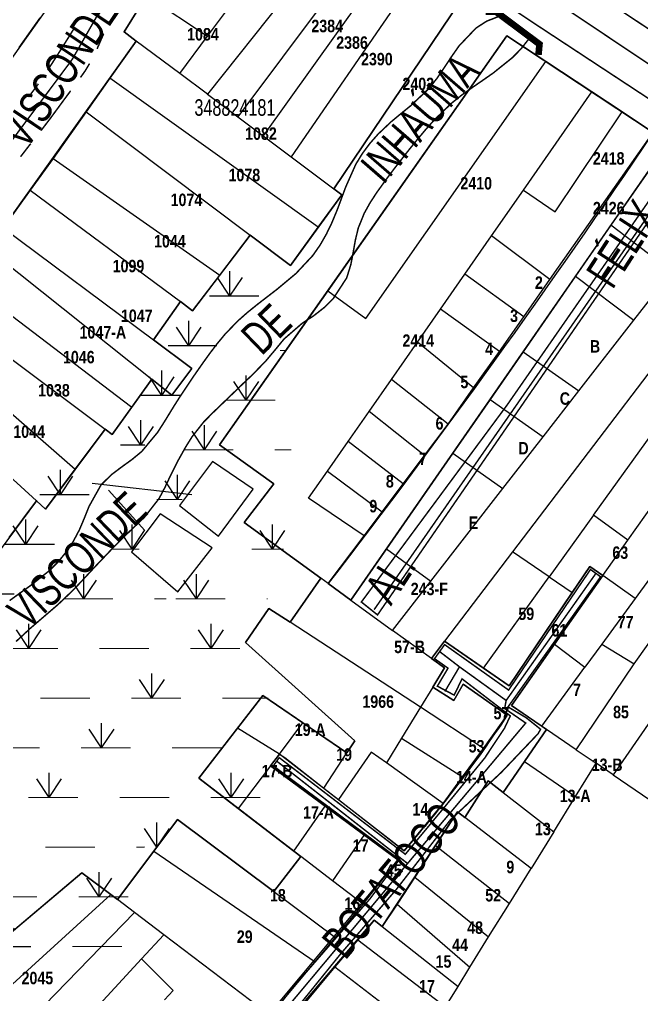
# Model space of a CAD drawing. Extents: x 203136 to 205923, y 4839890 to 4842982.
# Drawn here: x 203816.2 to 203891.3, y 4841723.2 to 4841841 of the extents above; entities that cross this region are included whole.
import ezdxf
from ezdxf.enums import TextEntityAlignment as Align

# ---------------------------------------------------------------- set-up
doc = ezdxf.new("R2010")
doc.units = 0
doc.header["$LTSCALE"] = 1.5
doc.header["$MEASUREMENT"] = 0
doc.linetypes.add('TRACO_25', pattern=[8, 3, -1, 1, -1, 1, -1])
for name, color, linetype in [('CD_MALHA_LOTES', 40, 'CONTINUOUS'), ('CD_TXT_QUADRA', 7, 'CONTINUOUS'), ('HD-ALAGADO-BREJO', 170, 'CONTINUOUS'), ('HD-CANAIS', 7, 'CONTINUOUS'), ('HD-TXT-CANAIS', 7, 'CONTINUOUS'), ('RU-QUADRAS', 210, 'CONTINUOUS'), ('SV-EIXO-RUA-N-PAV', 6, 'CONTINUOUS'), ('SV-EIXO-RUA-PAV', 20, 'CONTINUOUS'), ('SV-ESTIVAS', 7, 'CONTINUOUS'), ('SV-PONTE-BUEIRO', 249, 'CONTINUOUS'), ('SV-RUA-PAVIM-S-GUIA-C-GUIA', 7, 'CONTINUOUS'), ('SV-TXT-RUA-N-PAV-S-GUIA-C-GUIA', 7, 'CONTINUOUS'), ('Th_NmrPort', 1, 'CONTINUOUS')]:
    doc.layers.add(name, color=color, linetype=linetype)
doc.styles.add('ARIAL', font='ARIAL.TTF')
doc.styles.get("Standard").update_dxf_attribs({"font": 'swisscbo.ttf'})

# ---------------------------------------------------------------- blocks, each defined once
blk = doc.blocks.new('*X3')
at = {"layer": 'HD-ALAGADO-BREJO'}
for points in [[(203841.588392, 4841807.581469), (203841.587882, 4841810.581469)], [(203841.588392, 4841807.581469), (203840.08801, 4841809.831215)], [(203841.588392, 4841807.581469), (203843.08801, 4841809.831724)], [(203794.923748, 4841801.580875), (203794.923352, 4841804.580875)], [(203836.611938, 4841801.581423), (203836.611385, 4841804.581423)], [(203794.923748, 4841801.580875), (203793.423451, 4841803.830677)], [(203794.923748, 4841801.580875), (203796.423451, 4841803.831073)], [(203836.611938, 4841801.581423), (203835.111523, 4841803.831147)], [(203836.611938, 4841801.581423), (203838.111523, 4841803.8317)], [(203775.579618, 4841795.580691), (203775.579171, 4841798.580691)], [(203791.582989, 4841795.580812), (203791.582589, 4841798.580812)], [(203833.357699, 4841795.581406), (203833.357088, 4841798.581406)], [(203775.579618, 4841795.580691), (203774.079283, 4841797.830468)], [(203775.579618, 4841795.580691), (203777.079283, 4841797.830915)], [(203791.582989, 4841795.580812), (203790.082689, 4841797.830612)], [(203791.582989, 4841795.580812), (203793.082689, 4841797.831012)], [(203833.357699, 4841795.581406), (203831.857241, 4841797.8311)], [(203833.357699, 4841795.581406), (203834.857241, 4841797.831711)], [(203770.959568, 4841789.580447), (203770.959319, 4841792.580447)], [(203792.959567, 4841789.582271), (203792.959319, 4841792.582271)], [(203830.840838, 4841789.581486), (203830.840061, 4841792.581486)], [(203770.959568, 4841789.580447), (203769.459381, 4841791.830322)], [(203770.959568, 4841789.580447), (203772.459381, 4841791.830571)], [(203792.959567, 4841789.582271), (203791.459381, 4841791.832146)], [(203792.959567, 4841789.582271), (203794.459381, 4841791.832395)], [(203830.840838, 4841789.581486), (203829.340255, 4841791.831097)], [(203830.840838, 4841789.581486), (203832.340255, 4841791.831874)], [(203770.138371, 4841783.580409), (203768.638181, 4841785.830283)], [(203770.138371, 4841783.580409), (203770.138117, 4841786.580409)], [(203770.138371, 4841783.580409), (203771.638181, 4841785.830536)], [(203792.138371, 4841783.582268), (203790.638181, 4841785.832141)], [(203792.138371, 4841783.582268), (203792.138117, 4841786.582268)], [(203792.138371, 4841783.582268), (203793.638181, 4841785.832394)], [(203821.113703, 4841783.581134), (203819.613319, 4841785.830878)], [(203821.113703, 4841783.581134), (203821.113191, 4841786.581134)], [(203821.113703, 4841783.581134), (203822.613319, 4841785.83139)], [(203779.424336, 4841777.580514), (203777.924105, 4841779.830361)], [(203779.424336, 4841777.580514), (203779.424028, 4841780.580514)], [(203779.424336, 4841777.580514), (203780.924105, 4841779.830668)], [(203816.915395, 4841777.581034), (203815.415035, 4841779.830793)], [(203816.915395, 4841777.581034), (203816.914915, 4841780.581034)], [(203816.915395, 4841777.581034), (203818.415035, 4841779.831274)], [(203765.82653, 4841771.580521), (203764.326141, 4841773.830262)], [(203765.82653, 4841771.580521), (203765.826012, 4841774.580521)], [(203765.82653, 4841771.580521), (203767.326141, 4841773.830779)], [(203779.356635, 4841771.58062), (203777.856279, 4841773.830383)], [(203779.356635, 4841771.58062), (203779.35616, 4841774.58062)], [(203779.356635, 4841771.58062), (203780.856279, 4841773.830857)], [(203812.050598, 4841771.580986), (203810.550208, 4841773.830725)], [(203812.050598, 4841771.580986), (203812.050077, 4841774.580986)], [(203812.050598, 4841771.580986), (203813.550207, 4841773.831246)], [(203764.815689, 4841765.580287), (203763.315472, 4841767.830143)], [(203764.815689, 4841765.580287), (203764.8154, 4841768.580287)], [(203764.815689, 4841765.580287), (203766.315472, 4841767.830432)], [(203808.020742, 4841765.581061), (203806.520217, 4841767.830711)], [(203808.020742, 4841765.581061), (203808.020042, 4841768.581061)], [(203808.020742, 4841765.581061), (203809.520217, 4841767.831411)], [(203767.284616, 4841759.580296), (203767.284306, 4841762.580296)], [(203801.982681, 4841759.580996), (203801.981948, 4841762.580996)], [(203767.284616, 4841759.580296), (203765.784384, 4841761.830141)], [(203767.284616, 4841759.580296), (203768.784384, 4841761.830451)], [(203801.982681, 4841759.580996), (203800.482131, 4841761.830629)], [(203801.982681, 4841759.580996), (203803.482131, 4841761.831363)], [(203778.111205, 4841753.580377), (203778.110888, 4841756.580377)], [(203778.111205, 4841753.580377), (203776.610967, 4841755.830219)], [(203778.111205, 4841753.580377), (203779.610967, 4841755.830536)], [(203777.793754, 4841747.580396), (203777.793371, 4841750.580396)], [(203777.793754, 4841747.580396), (203776.293467, 4841749.830204)], [(203777.793754, 4841747.580396), (203779.293467, 4841749.830587)], [(203774.738967, 4841741.580391), (203774.738515, 4841744.580391)], [(203774.738967, 4841741.580391), (203773.238628, 4841743.830164)], [(203774.738967, 4841741.580391), (203776.238628, 4841743.830617)]]:
    blk.add_lwpolyline(points, dxfattribs=at)
at = {"layer": 'HD-ALAGADO-BREJO', "const_width": 0.13}
for points in [[(203839.088392, 4841807.581045), (203840.088392, 4841807.581215)], [(203840.088392, 4841807.581215), (203845.088392, 4841807.582064)], [(203792.423748, 4841801.580545), (203793.423748, 4841801.580677)], [(203793.423748, 4841801.580677), (203798.423748, 4841801.581337)], [(203803.423748, 4841801.581996), (203803.986366, 4841801.580661)], [(203834.111938, 4841801.580962), (203835.111938, 4841801.581147)], [(203835.111938, 4841801.581147), (203839.111938, 4841801.581885)], [(203839.111938, 4841801.581885), (203840.001526, 4841801.581021)], [(203773.079618, 4841795.580319), (203774.079618, 4841795.580468)], [(203774.079618, 4841795.580468), (203779.079618, 4841795.581213)], [(203789.082989, 4841795.580479), (203790.082989, 4841795.580612)], [(203790.082989, 4841795.580612), (203795.082989, 4841795.581279)], [(203800.082989, 4841795.581946), (203800.384851, 4841795.580592)], [(203830.857699, 4841795.580896), (203831.857699, 4841795.5811)], [(203831.857699, 4841795.5811), (203834.857699, 4841795.581712)], [(203834.857699, 4841795.581712), (203835.686475, 4841795.580945)], [(203768.459568, 4841789.580239), (203769.459568, 4841789.580322)], [(203769.459568, 4841789.580322), (203774.459568, 4841789.580737)], [(203779.459568, 4841789.581151), (203785.459567, 4841789.581649)], [(203790.459567, 4841789.582063), (203791.459567, 4841789.582146)], [(203791.459567, 4841789.582146), (203796.459567, 4841789.582561)], [(203828.340838, 4841789.580838), (203829.340838, 4841789.581097)], [(203829.340838, 4841789.581097), (203830.340838, 4841789.581356)], [(203830.340838, 4841789.581356), (203831.326051, 4841789.580868)], [(203767.638371, 4841783.580198), (203768.638371, 4841783.580283)], [(203768.638371, 4841783.580283), (203773.638371, 4841783.580705)], [(203778.638371, 4841783.581127), (203784.638371, 4841783.581634)], [(203789.638371, 4841783.582057), (203790.638371, 4841783.582141)], [(203790.638371, 4841783.582141), (203795.638371, 4841783.582563)], [(203818.613703, 4841783.580708), (203819.613703, 4841783.580879)], [(203819.613703, 4841783.580879), (203824.613703, 4841783.581731)], [(203776.924336, 4841777.580258), (203777.924336, 4841777.580361)], [(203777.924336, 4841777.580361), (203782.924336, 4841777.580873)], [(203787.924336, 4841777.581386), (203793.924336, 4841777.582)], [(203814.415396, 4841777.580633), (203815.415396, 4841777.580793)], [(203815.415396, 4841777.580793), (203820.415395, 4841777.581595)], [(203763.32653, 4841771.580089), (203764.32653, 4841771.580262)], [(203764.32653, 4841771.580262), (203769.32653, 4841771.581125)], [(203776.856635, 4841771.580224), (203777.856635, 4841771.580383)], [(203777.856635, 4841771.580383), (203782.856635, 4841771.581174)], [(203809.550598, 4841771.580551), (203810.550598, 4841771.580725)], [(203810.550598, 4841771.580725), (203815.550598, 4841771.581593)], [(203762.315689, 4841765.580046), (203763.315689, 4841765.580143)], [(203763.315689, 4841765.580143), (203768.315689, 4841765.580625)], [(203773.315689, 4841765.581108), (203779.315689, 4841765.581687)], [(203805.520742, 4841765.580478), (203806.520742, 4841765.580711)], [(203806.520742, 4841765.580711), (203808.520742, 4841765.581178)], [(203808.520742, 4841765.581178), (203809.206898, 4841765.580515)], [(203764.784616, 4841759.580038), (203765.784616, 4841759.580141)], [(203765.784616, 4841759.580141), (203770.784616, 4841759.580657)], [(203775.784616, 4841759.581174), (203781.784616, 4841759.581794)], [(203799.482682, 4841759.580385), (203800.482681, 4841759.580629)], [(203800.482681, 4841759.580629), (203802.482681, 4841759.581119)], [(203802.482681, 4841759.581119), (203802.831037, 4841759.580418)], [(203775.611205, 4841753.580113), (203776.611205, 4841753.580219)], [(203776.611205, 4841753.580219), (203781.611205, 4841753.580747)], [(203786.611205, 4841753.581276), (203792.611205, 4841753.581911)], [(203775.293754, 4841747.580077), (203776.293754, 4841747.580204)], [(203776.293754, 4841747.580204), (203781.293754, 4841747.580842)], [(203786.293754, 4841747.58148), (203787.293754, 4841747.581608)], [(203787.293754, 4841747.581608), (203787.658028, 4841747.5802)], [(203772.238968, 4841741.580013), (203773.238968, 4841741.580164)], [(203773.238968, 4841741.580164), (203778.238967, 4841741.580919)]]:
    blk.add_lwpolyline(points, dxfattribs=at)
blk = doc.blocks.new('*X2')
at = {"layer": 'HD-ALAGADO-BREJO', "const_width": 0.13}
for points in [[(203847.612737, 4841800.990673), (203848.399766, 4841800.990681)], [(203841.062202, 4841794.990574), (203842.062202, 4841794.990734)], [(203842.062202, 4841794.990734), (203847.062202, 4841794.991529)], [(203836.003023, 4841788.990491), (203837.003023, 4841788.990615)], [(203837.003023, 4841788.990615), (203842.003023, 4841788.991238)], [(203847.003023, 4841788.99186), (203848.003023, 4841788.991985)], [(203848.003023, 4841788.991985), (203848.990695, 4841788.990621)], [(203832.748813, 4841782.990425), (203833.748813, 4841782.990681)], [(203833.748813, 4841782.990681), (203835.748813, 4841782.991192)], [(203835.748813, 4841782.991192), (203835.81629, 4841782.990456)], [(203827.269718, 4841776.990337), (203828.269718, 4841776.990581)], [(203828.269718, 4841776.990581), (203830.269718, 4841776.991067)], [(203830.269718, 4841776.991067), (203830.653331, 4841776.990371)], [(203844.218765, 4841776.990507), (203845.218764, 4841776.990735)], [(203845.218764, 4841776.990735), (203847.218764, 4841776.991191)], [(203847.218764, 4841776.991191), (203848.075724, 4841776.990546)], [(203821.451206, 4841770.990246), (203822.451206, 4841770.990373)], [(203822.451206, 4841770.990373), (203827.451206, 4841770.991009)], [(203832.451206, 4841770.991645), (203833.451206, 4841770.991772)], [(203833.451206, 4841770.991772), (203833.90182, 4841770.990371)], [(203835.028656, 4841770.990382), (203836.028656, 4841770.990517)], [(203836.028656, 4841770.990517), (203841.028656, 4841770.991189)], [(203846.028656, 4841770.991861), (203846.155903, 4841770.990493)], [(203814.801794, 4841764.990147), (203815.801794, 4841764.990231)], [(203815.801794, 4841764.990231), (203820.801794, 4841764.990649)], [(203825.801794, 4841764.991068), (203831.801794, 4841764.991571)], [(203836.801794, 4841764.991989), (203837.801794, 4841764.992073)], [(203837.801794, 4841764.992073), (203842.801794, 4841764.992492)], [(203807.666087, 4841758.990042), (203808.666087, 4841758.990115)], [(203808.666087, 4841758.990115), (203813.666087, 4841758.990479)], [(203818.666087, 4841758.990842), (203824.666087, 4841758.991279)], [(203829.666087, 4841758.991642), (203830.666087, 4841758.991715)], [(203830.666087, 4841758.991715), (203835.666087, 4841758.992079)], [(203840.666087, 4841758.992442), (203845.666087, 4841758.992806)], [(203845.666087, 4841758.992806), (203846.219393, 4841758.990428)], [(203801.587742, 4841752.989949), (203802.587742, 4841752.990017)], [(203802.587742, 4841752.990017), (203807.587742, 4841752.990361)], [(203812.587742, 4841752.990705), (203818.587742, 4841752.991117)], [(203823.587742, 4841752.991461), (203824.587742, 4841752.991529)], [(203824.587742, 4841752.991529), (203829.587742, 4841752.991873)], [(203834.587742, 4841752.992217), (203840.587742, 4841752.992629)], [(203795.248018, 4841746.989852), (203796.248018, 4841746.989914)], [(203796.248018, 4841746.989914), (203801.248018, 4841746.990223)], [(203806.248018, 4841746.990533), (203812.248018, 4841746.990904)], [(203817.248018, 4841746.991213), (203818.248018, 4841746.991275)], [(203818.248018, 4841746.991275), (203823.248018, 4841746.991584)], [(203828.248018, 4841746.991894), (203834.248018, 4841746.992265)], [(203839.248018, 4841746.992574), (203840.248018, 4841746.992636)], [(203840.248018, 4841746.992636), (203845.248018, 4841746.992945)], [(203786.270394, 4841740.98973), (203787.270394, 4841740.989797)], [(203787.270394, 4841740.989797), (203792.270394, 4841740.990134)], [(203797.270394, 4841740.990471), (203803.270394, 4841740.990875)], [(203808.270394, 4841740.991212), (203809.270394, 4841740.991279)], [(203809.270394, 4841740.991279), (203814.270394, 4841740.991616)], [(203819.270394, 4841740.991953), (203825.270394, 4841740.992358)], [(203830.270394, 4841740.992695), (203831.270394, 4841740.992762)], [(203831.270394, 4841740.992762), (203831.303847, 4841740.99018)], [(203779.300312, 4841734.989627), (203780.300312, 4841734.98969)], [(203780.300312, 4841734.98969), (203785.300312, 4841734.990007)], [(203790.300312, 4841734.990325), (203796.300312, 4841734.990705)], [(203801.300312, 4841734.991022), (203802.300312, 4841734.991086)], [(203802.300312, 4841734.991086), (203807.300312, 4841734.991403)], [(203812.300312, 4841734.99172), (203818.300312, 4841734.992101)], [(203823.300312, 4841734.992418), (203824.300312, 4841734.992481)], [(203824.300312, 4841734.992481), (203829.300312, 4841734.992798)], [(203785.759502, 4841728.989658), (203786.759502, 4841728.989747)], [(203786.759502, 4841728.989747), (203791.759502, 4841728.99019)], [(203796.759502, 4841728.990633), (203802.759502, 4841728.991165)], [(203807.759502, 4841728.991608), (203808.759502, 4841728.991696)], [(203808.759502, 4841728.991696), (203810.759502, 4841728.991874)], [(203810.759502, 4841728.991874), (203811.559228, 4841728.989916)], [(203811.560127, 4841728.989916), (203812.560127, 4841728.990016)], [(203812.560127, 4841728.990016), (203817.560127, 4841728.990513)], [(203822.560127, 4841728.991011), (203828.560127, 4841728.991608)]]:
    blk.add_lwpolyline(points, dxfattribs=at)
at = {"layer": 'HD-ALAGADO-BREJO'}
for points in [[(203843.562202, 4841794.990972), (203843.561724, 4841797.990972)], [(203843.562202, 4841794.990972), (203842.061844, 4841797.240734)], [(203843.562202, 4841794.990972), (203845.061844, 4841797.241211)], [(203838.503023, 4841788.990802), (203838.502649, 4841791.990802)], [(203838.503023, 4841788.990802), (203837.002743, 4841791.240615)], [(203838.503023, 4841788.990802), (203840.002743, 4841791.240989)], [(203835.248813, 4841782.991064), (203835.248046, 4841785.991064)], [(203835.248813, 4841782.991064), (203833.748238, 4841785.240681)], [(203835.248813, 4841782.991064), (203836.748238, 4841785.241447)], [(203829.769718, 4841776.990946), (203829.768988, 4841779.990946)], [(203846.718764, 4841776.991077), (203846.718081, 4841779.991077)], [(203829.769718, 4841776.990946), (203828.269171, 4841779.240581)], [(203829.769718, 4841776.990946), (203831.269171, 4841779.241311)], [(203846.718764, 4841776.991077), (203845.218252, 4841779.240735)], [(203846.718764, 4841776.991077), (203848.218252, 4841779.241419)], [(203823.951206, 4841770.990564), (203823.950825, 4841773.990564)], [(203837.528656, 4841770.990718), (203837.528253, 4841773.990718)], [(203823.951206, 4841770.990564), (203822.45092, 4841773.240373)], [(203823.951206, 4841770.990564), (203825.45092, 4841773.240755)], [(203837.528656, 4841770.990718), (203836.028353, 4841773.240517)], [(203837.528656, 4841770.990718), (203839.028353, 4841773.24092)], [(203817.301794, 4841764.990356), (203817.301543, 4841767.990356)], [(203839.301794, 4841764.992199), (203839.301543, 4841767.992199)], [(203817.301794, 4841764.990356), (203815.801606, 4841767.240231)], [(203817.301794, 4841764.990356), (203818.801606, 4841767.240482)], [(203839.301794, 4841764.992199), (203837.801606, 4841767.242073)], [(203839.301794, 4841764.992199), (203840.801606, 4841767.242324)], [(203810.166087, 4841758.990224), (203810.165869, 4841761.990224)], [(203832.166087, 4841758.991824), (203832.165869, 4841761.991824)], [(203810.166087, 4841758.990224), (203808.665923, 4841761.240115)], [(203810.166087, 4841758.990224), (203811.665923, 4841761.240333)], [(203832.166087, 4841758.991824), (203830.665923, 4841761.241715)], [(203832.166087, 4841758.991824), (203833.665923, 4841761.241933)], [(203804.087742, 4841752.99012), (203802.587587, 4841755.240017)], [(203804.087742, 4841752.99012), (203804.087536, 4841755.99012)], [(203804.087742, 4841752.99012), (203805.587587, 4841755.240224)], [(203826.087742, 4841752.991632), (203824.587587, 4841755.241529)], [(203826.087742, 4841752.991632), (203826.087536, 4841755.991632)], [(203826.087742, 4841752.991632), (203827.587587, 4841755.241735)], [(203797.748018, 4841746.990007), (203796.247879, 4841749.239914)], [(203797.748018, 4841746.990007), (203797.747833, 4841749.990007)], [(203797.748018, 4841746.990007), (203799.247879, 4841749.2401)], [(203819.748018, 4841746.991368), (203818.247879, 4841749.241275)], [(203819.748018, 4841746.991368), (203819.747833, 4841749.991368)], [(203819.748018, 4841746.991368), (203821.247879, 4841749.241461)], [(203841.748018, 4841746.992729), (203840.247879, 4841749.242636)], [(203841.748018, 4841746.992729), (203841.747833, 4841749.992729)], [(203841.748018, 4841746.992729), (203843.247879, 4841749.242822)], [(203788.770394, 4841740.989898), (203787.270242, 4841743.239797)], [(203788.770394, 4841740.989898), (203788.770192, 4841743.989898)], [(203788.770394, 4841740.989898), (203790.270242, 4841743.239999)], [(203810.770394, 4841740.991381), (203809.270242, 4841743.241279)], [(203810.770394, 4841740.991381), (203810.770192, 4841743.99138)], [(203810.770394, 4841740.991381), (203812.270242, 4841743.241482)], [(203832.770394, 4841740.992863), (203831.270242, 4841743.242762)], [(203832.770394, 4841740.992863), (203832.770192, 4841743.992863)], [(203832.770394, 4841740.992863), (203834.270242, 4841743.242964)], [(203781.800312, 4841734.989785), (203780.300169, 4841737.23969)], [(203781.800312, 4841734.989785), (203781.800122, 4841737.989785)], [(203781.800312, 4841734.989785), (203783.300169, 4841737.239881)], [(203803.800312, 4841734.991181), (203802.300169, 4841737.241086)], [(203803.800312, 4841734.991181), (203803.800122, 4841737.991181)], [(203803.800312, 4841734.991181), (203805.300169, 4841737.241276)], [(203825.800312, 4841734.992576), (203824.300169, 4841737.242481)], [(203825.800312, 4841734.992576), (203825.800122, 4841737.992576)], [(203825.800312, 4841734.992576), (203827.300169, 4841737.242671)], [(203788.259502, 4841728.98988), (203788.259236, 4841731.98988)], [(203810.259502, 4841728.991829), (203810.259236, 4841731.991829)], [(203814.060127, 4841728.990165), (203814.059829, 4841731.990165)], [(203788.259502, 4841728.98988), (203786.759303, 4841731.239747)], [(203788.259502, 4841728.98988), (203789.759303, 4841731.240013)], [(203810.259502, 4841728.991829), (203808.759303, 4841731.241696)], [(203810.259502, 4841728.991829), (203811.759303, 4841731.241962)], [(203814.060127, 4841728.990165), (203812.559903, 4841731.240016)], [(203814.060127, 4841728.990165), (203815.559903, 4841731.240314)]]:
    blk.add_lwpolyline(points, dxfattribs=at)

msp = doc.modelspace()

# ---------------------------------------------------------------- linework, layer by layer
at = {"layer": 'CD_MALHA_LOTES', "linetype": 'Continuous'}
for p, q in [((203855.45, 4841852.77), (203838.87, 4841831.96)), ((203858.58, 4841850.66), (203842.54, 4841829.21)), ((203861.25, 4841848.85), (203845.58, 4841826.93)), ((203864.36, 4841846.75), (203848.98, 4841824.4)), ((203831.51, 4841843.86), (203828.79, 4841839.49)), ((203831.51, 4841843.86), (203838.88, 4841838.96)), ((203854.15, 4841820.53), (203869.47, 4841843.29)), ((203838.88, 4841838.96), (203842.02, 4841843.17)), ((203816.13, 4841837.61), (203818.66, 4841841.19)), ((203828.79, 4841839.49), (203830.27, 4841838.38)), ((203835.53, 4841834.45), (203838.88, 4841838.96)), ((203875.03, 4841839), (203853.4, 4841808.2)), ((203879.72, 4841835.91), (203875.03, 4841839)), ((203830.27, 4841838.38), (203827.09, 4841833.88)), ((203835.53, 4841834.45), (203830.27, 4841838.38)), ((203857.98, 4841804.86), (203879.72, 4841835.91)), ((203885.31, 4841832.23), (203879.72, 4841835.91)), ((203827.09, 4841833.88), (203824.22, 4841829.82)), ((203852.25, 4841815.89), (203827.09, 4841833.88)), ((203838.87, 4841831.96), (203835.53, 4841834.45)), ((203838.87, 4841831.96), (203842.54, 4841829.21)), ((203877.04, 4841820.38), (203885.31, 4841832.23)), ((203888.94, 4841829.84), (203885.31, 4841832.23)), ((203824.22, 4841829.82), (203820.22, 4841824.18)), ((203824.22, 4841829.82), (203844.04, 4841814.92)), ((203842.54, 4841829.21), (203845.58, 4841826.93)), ((203880.85, 4841817.73), (203888.94, 4841829.84)), ((203892.72, 4841827.35), (203888.94, 4841829.84)), ((203845.58, 4841826.93), (203848.98, 4841824.4)), ((203880.24, 4841809.59), (203892.72, 4841827.35)), ((203894.24, 4841825.7), (203887.6, 4841816.14)), ((203848.98, 4841824.4), (203854.15, 4841820.53)), ((203820.22, 4841824.18), (203817.47, 4841820.35)), ((203820.22, 4841824.18), (203840.36, 4841810.1)), ((203817.47, 4841820.35), (203814.2, 4841815.8)), ((203817.47, 4841820.35), (203835.61, 4841806.9)), ((203852.25, 4841815.89), (203855.11, 4841819.81)), ((203855.11, 4841819.81), (203854.15, 4841820.53)), ((203873.17, 4841814.83), (203877.04, 4841820.38)), ((203877.04, 4841820.38), (203880.85, 4841817.73)), ((203906.66, 4841817.34), (203875.72, 4841776.67)), ((203887.6, 4841816.14), (203883.33, 4841809.98)), ((203894.92, 4841810.53), (203887.6, 4841816.14)), ((203814.2, 4841815.8), (203832.37, 4841802.27)), ((203840.36, 4841810.1), (203844.04, 4841814.92)), ((203844.04, 4841814.92), (203848.88, 4841811.28)), ((203848.88, 4841811.28), (203852.25, 4841815.89)), ((203885.48, 4841781.11), (203909.95, 4841815.13)), ((203869.96, 4841810.21), (203873.17, 4841814.83)), ((203880.24, 4841809.59), (203873.17, 4841814.83)), ((203812.38, 4841813.26), (203832.16, 4841797.52)), ((203867.02, 4841806.01), (203869.96, 4841810.21)), ((203877.07, 4841805.06), (203869.96, 4841810.21)), ((203890.36, 4841804.67), (203894.92, 4841810.53)), ((203809.64, 4841809.45), (203829.73, 4841794.15)), ((203837.08, 4841805.8), (203840.36, 4841810.1)), ((203883.33, 4841809.98), (203876.98, 4841800.83)), ((203877.07, 4841805.06), (203880.24, 4841809.59)), ((203883.33, 4841809.98), (203890.36, 4841804.67)), ((203853.4, 4841808.2), (203840.34, 4841789.6)), ((203853.4, 4841808.2), (203857.98, 4841804.86)), ((203832.37, 4841802.27), (203835.61, 4841806.9)), ((203835.61, 4841806.9), (203837.08, 4841805.8)), ((203890.41, 4841763.17), (203921.75, 4841807.19)), ((203807.16, 4841805.99), (203826.5, 4841791.5)), ((203864.23, 4841802), (203867.02, 4841806.01)), ((203874.13, 4841800.88), (203867.02, 4841806.01)), ((203874.13, 4841800.88), (203877.07, 4841805.06)), ((203883.71, 4841796.12), (203890.36, 4841804.67)), ((203836.99, 4841798.83), (203832.37, 4841802.27)), ((203861.08, 4841797.49), (203864.23, 4841802)), ((203871.02, 4841796.47), (203864.23, 4841802)), ((203805.6, 4841801.81), (203822.89, 4841786.66)), ((203871.02, 4841796.47), (203874.13, 4841800.88)), ((203876.98, 4841800.83), (203873, 4841795.09)), ((203876.98, 4841800.83), (203883.71, 4841796.12)), ((203834.57, 4841795.6), (203836.99, 4841798.83)), ((203829.73, 4841794.15), (203832.16, 4841797.52)), ((203832.16, 4841797.52), (203834.57, 4841795.6)), ((203858.39, 4841793.63), (203861.08, 4841797.49)), ((203867.96, 4841792.12), (203861.08, 4841797.49)), ((203867.96, 4841792.12), (203871.02, 4841796.47)), ((203879.41, 4841790.57), (203883.71, 4841796.12)), ((203803.76, 4841795.99), (203818.23, 4841782.84)), ((203873, 4841795.09), (203868.49, 4841788.58)), ((203873, 4841795.09), (203879.41, 4841790.57)), ((203827.36, 4841790.85), (203829.73, 4841794.15)), ((203855.86, 4841790), (203858.39, 4841793.63)), ((203865.1, 4841788.33), (203858.39, 4841793.63)), ((203822.89, 4841786.66), (203826.5, 4841791.5)), ((203826.5, 4841791.5), (203827.36, 4841790.85)), ((203865.1, 4841788.33), (203867.96, 4841792.12)), ((203874.54, 4841784.31), (203879.41, 4841790.57)), ((203840.34, 4841789.6), (203846.88, 4841784.89)), ((203853.36, 4841786.42), (203855.86, 4841790)), ((203862.51, 4841784.89), (203855.86, 4841790)), ((203868.49, 4841788.58), (203860.49, 4841777.05)), ((203862.51, 4841784.89), (203865.1, 4841788.33)), ((203868.49, 4841788.58), (203874.54, 4841784.31)), ((203819.32, 4841781.85), (203822.89, 4841786.66)), ((203839.49, 4841787.59), (203835.5, 4841782.26)), ((203844.38, 4841784.26), (203839.49, 4841787.59)), ((203851.09, 4841783.16), (203853.36, 4841786.42)), ((203853.36, 4841786.42), (203859.97, 4841781.51)), ((203889.65, 4841778.1), (203895.57, 4841786.5)), ((203846.88, 4841784.89), (203843.32, 4841780.21)), ((203859.97, 4841781.51), (203862.51, 4841784.89)), ((203865.86, 4841773.15), (203874.54, 4841784.31)), ((203840.21, 4841778.56), (203844.38, 4841784.26)), ((203857.78, 4841778.6), (203851.09, 4841783.16)), ((203899.5, 4841783.43), (203890.54, 4841771.05)), ((203814.92, 4841778.4), (203818.23, 4841782.84)), ((203818.23, 4841782.84), (203819.32, 4841781.85)), ((203835.5, 4841782.26), (203840.21, 4841778.56)), ((203833.14, 4841781.26), (203829.68, 4841776.66)), ((203839.43, 4841777.17), (203833.14, 4841781.26)), ((203857.78, 4841778.6), (203859.97, 4841781.51)), ((203885.48, 4841781.11), (203880.12, 4841773.67)), ((203889.65, 4841778.1), (203885.48, 4841781.11)), ((203843.32, 4841780.21), (203852.57, 4841773.49)), ((203853.45, 4841772.85), (203857.78, 4841778.6)), ((203886.63, 4841773.81), (203889.65, 4841778.1)), ((203829.68, 4841776.66), (203835.31, 4841771.83)), ((203835.31, 4841771.83), (203839.43, 4841777.17)), ((203860.49, 4841777.05), (203856.19, 4841770.86)), ((203860.49, 4841777.05), (203865.86, 4841773.15)), ((203875.72, 4841776.67), (203867.51, 4841765.87)), ((203880.12, 4841773.67), (203875.72, 4841776.67)), ((203882.93, 4841771.75), (203885.07, 4841774.9)), ((203885.07, 4841774.9), (203886.63, 4841773.81)), ((203886.63, 4841773.81), (203880.8, 4841765.53)), ((203890.54, 4841771.05), (203886.63, 4841773.81)), ((203852.57, 4841773.49), (203848.85, 4841768.19)), ((203853.45, 4841772.85), (203852.57, 4841773.49)), ((203856.19, 4841770.86), (203853.45, 4841772.85)), ((203861.23, 4841767.19), (203865.86, 4841773.15)), ((203872.19, 4841762.63), (203880.12, 4841773.67)), ((203880.12, 4841773.67), (203882.93, 4841771.75)), ((203875.3, 4841760.48), (203882.93, 4841771.75)), ((203856.19, 4841770.86), (203861.23, 4841767.19)), ((203890.54, 4841771.05), (203886.49, 4841765.52)), ((203846.3, 4841769.85), (203843.45, 4841765.74)), ((203848.85, 4841768.19), (203846.3, 4841769.85)), ((203864.59, 4841757.9), (203848.85, 4841768.19)), ((203865.92, 4841763.79), (203861.23, 4841767.19)), ((203843.45, 4841765.74), (203856.65, 4841753.83)), ((203865.92, 4841763.79), (203867.51, 4841765.87)), ((203867.51, 4841765.87), (203872.19, 4841762.63)), ((203880.8, 4841765.53), (203875.58, 4841758.12)), ((203880.8, 4841765.53), (203884.46, 4841762.74)), ((203886.49, 4841765.52), (203884.46, 4841762.74)), ((203886.49, 4841765.52), (203890.41, 4841763.17)), ((203867.49, 4841762.65), (203865.92, 4841763.79)), ((203883.42, 4841752.78), (203890.41, 4841763.17)), ((203866.09, 4841760.35), (203867.49, 4841762.65)), ((203872.19, 4841762.63), (203875.3, 4841760.48)), ((203879.25, 4841755.62), (203884.46, 4841762.74)), ((203866.09, 4841760.35), (203864.59, 4841757.9)), ((203868.64, 4841758.71), (203866.09, 4841760.35)), ((203869.75, 4841760.71), (203868.64, 4841758.71)), ((203875.08, 4841756.94), (203869.75, 4841760.71)), ((203895.04, 4841760.17), (203887.85, 4841749.76)), ((203845.57, 4841759.33), (203842.51, 4841755.39)), ((203850.4, 4841756.02), (203845.57, 4841759.33)), ((203864.59, 4841757.9), (203862.32, 4841754.19)), ((203872.19, 4841752.94), (203864.59, 4841757.9)), ((203875.58, 4841758.12), (203879.25, 4841755.62)), ((203872.19, 4841752.94), (203875.08, 4841756.94)), ((203842.51, 4841755.39), (203837.81, 4841749.34)), ((203847.55, 4841752.24), (203842.51, 4841755.39)), ((203847.55, 4841752.24), (203850.4, 4841756.02)), ((203855.71, 4841752.39), (203850.4, 4841756.02)), ((203879.83, 4841755.23), (203877.17, 4841751.35)), ((203879.25, 4841755.62), (203879.83, 4841755.23)), ((203883.42, 4841752.78), (203879.83, 4841755.23)), ((203856.65, 4841753.83), (203855.71, 4841752.39)), ((203862.32, 4841754.19), (203860.49, 4841751.19)), ((203862.32, 4841754.19), (203869.69, 4841749.49)), ((203858.65, 4841752.5), (203854.68, 4841746.77)), ((203860.49, 4841751.19), (203858.65, 4841752.5)), ((203869.69, 4841749.49), (203872.19, 4841752.94)), ((203883.42, 4841752.78), (203885.83, 4841751.14)), ((203846.47, 4841750.82), (203847.55, 4841752.24)), ((203847.55, 4841752.24), (203848.21, 4841751.83)), ((203848.21, 4841751.83), (203852.92, 4841748.14)), ((203852.92, 4841748.14), (203855.71, 4841752.39)), ((203877.17, 4841751.35), (203874.6, 4841747.59)), ((203877.17, 4841751.35), (203883.34, 4841747.12)), ((203846.47, 4841750.82), (203842.59, 4841745.67)), ((203853.08, 4841745.94), (203846.47, 4841750.82)), ((203867.35, 4841746.29), (203860.49, 4841751.19)), ((203883.34, 4841747.12), (203885.83, 4841751.14)), ((203887.85, 4841749.76), (203885.83, 4841751.14)), ((203837.81, 4841749.34), (203842.59, 4841745.67)), ((203867.35, 4841746.29), (203869.69, 4841749.49)), ((203872.78, 4841749.01), (203869.94, 4841744.59)), ((203874.6, 4841747.59), (203872.78, 4841749.01)), ((203887.85, 4841749.76), (203892.31, 4841746.72)), ((203852.92, 4841748.14), (203854.68, 4841746.77)), ((203854.68, 4841746.77), (203862.61, 4841740.57)), ((203874.6, 4841747.59), (203880.7, 4841742.85)), ((203880.7, 4841742.85), (203883.34, 4841747.12)), ((203842.59, 4841745.67), (203849.29, 4841740.54)), ((203849.29, 4841740.54), (203853.08, 4841745.94)), ((203857.79, 4841742.48), (203853.08, 4841745.94)), ((203862.61, 4841740.57), (203867.35, 4841746.29)), ((203835.24, 4841744.33), (203832.38, 4841740.52)), ((203846.88, 4841735.63), (203835.24, 4841744.33)), ((203869.07, 4841745.26), (203866.42, 4841741.22)), ((203869.94, 4841744.59), (203869.07, 4841745.26)), ((203877.96, 4841738.44), (203869.94, 4841744.59)), ((203857.79, 4841742.48), (203853.98, 4841736.93)), ((203861.88, 4841739.46), (203857.79, 4841742.48)), ((203880.7, 4841742.85), (203877.96, 4841738.44)), ((203866.42, 4841741.22), (203863.9, 4841737.38)), ((203866.42, 4841741.22), (203875.33, 4841734.19)), ((203832.38, 4841740.52), (203827.99, 4841734.67)), ((203832.38, 4841740.52), (203851.86, 4841727.15)), ((203850.15, 4841739.87), (203846.88, 4841735.63)), ((203849.29, 4841740.54), (203850.15, 4841739.87)), ((203853.98, 4841736.93), (203850.15, 4841739.87)), ((203857.67, 4841734.1), (203861.88, 4841739.46)), ((203875.33, 4841734.19), (203877.96, 4841738.44)), ((203823.71, 4841737.91), (203799.18, 4841717.25)), ((203827.2, 4841735.27), (203823.71, 4841737.91)), ((203863.9, 4841737.38), (203861.77, 4841734.14)), ((203863.9, 4841737.38), (203872.83, 4841730.16)), ((203857.67, 4841734.1), (203853.98, 4841736.93)), ((203827.2, 4841735.27), (203803.89, 4841714.1)), ((203827.99, 4841734.67), (203827.2, 4841735.27)), ((203846.88, 4841735.63), (203854.32, 4841730.08)), ((203830.06, 4841733.1), (203827.99, 4841734.67)), ((203854.32, 4841730.08), (203857.67, 4841734.1)), ((203861.77, 4841734.14), (203859.98, 4841731.41)), ((203861.77, 4841734.14), (203870.57, 4841726.51)), ((203872.83, 4841730.16), (203875.33, 4841734.19)), ((203808.52, 4841711), (203830.06, 4841733.1)), ((203833.62, 4841730.4), (203830.06, 4841733.1)), ((203859.01, 4841732.19), (203857.02, 4841729.83)), ((203859.98, 4841731.41), (203859.01, 4841732.19)), ((203859.98, 4841731.41), (203869.13, 4841724.18)), ((203830.92, 4841727.5), (203833.62, 4841730.4)), ((203846.43, 4841720.68), (203833.62, 4841730.4)), ((203870.57, 4841726.51), (203872.83, 4841730.16)), ((203851.86, 4841727.15), (203854.32, 4841730.08)), ((203857.02, 4841729.83), (203854.27, 4841726.56)), ((203857.02, 4841729.83), (203867.61, 4841721.73)), ((203812.9, 4841708.07), (203830.92, 4841727.5)), ((203830.92, 4841727.5), (203834.73, 4841723.69)), ((203846.43, 4841720.68), (203851.86, 4841727.15)), ((203854.27, 4841726.56), (203850.49, 4841722.06)), ((203854.27, 4841726.56), (203865.15, 4841718.19)), ((203869.13, 4841724.18), (203870.57, 4841726.51)), ((203834.73, 4841723.69), (203833.7, 4841722.55)), ((203867.61, 4841721.73), (203869.13, 4841724.18))]:
    msp.add_line(p, q, dxfattribs=at)
for p in [(203828.79, 4841839.49), (203838.88, 4841838.96), (203827.09, 4841833.88), (203827.09, 4841833.88), (203838.87, 4841831.96), (203824.22, 4841829.82), (203842.54, 4841829.21), (203845.58, 4841826.93), (203848.98, 4841824.4), (203820.22, 4841824.18), (203820.22, 4841824.18), (203817.47, 4841820.35), (203854.15, 4841820.53), (203844.04, 4841814.92), (203852.25, 4841815.89), (203840.36, 4841810.1), (203835.61, 4841806.9), (203832.16, 4841797.52), (203829.73, 4841794.15), (203822.89, 4841786.66), (203822.89, 4841786.66), (203818.23, 4841782.84)]:
    msp.add_point(p, dxfattribs=at)
at = {"layer": 'HD-CANAIS', "const_width": 0.18}
for points in [[(203874.11, 4841841.37), (203872.590162, 4841840.776929), (203871.31035, 4841839.953152), (203869.267626, 4841837.807874), (203868.2651, 4841836.37634), (203867.438653, 4841835.114405), (203866.589866, 4841833.872795), (203865.58, 4841832.6), (203863.408378, 4841830.560671), (203862.240101, 4841829.6104), (203861.07565, 4841828.645898), (203859.484512, 4841827.142904), (203858.48374, 4841826.009473), (203857.584836, 4841824.803172), (203856.79, 4841823.5), (203855.575713, 4841820.773849), (203855.053808, 4841819.36232), (203854.524961, 4841817.945343), (203853.895352, 4841816.429979), (203853.237507, 4841815.067502), (203852.491938, 4841813.763776), (203851.59, 4841812.47), (203849.564554, 4841810.305423), (203847.256893, 4841808.381637), (203846.056094, 4841807.457245), (203844.855374, 4841806.529696), (203843.678278, 4841805.577872), (203842.548351, 4841804.580654), (203841.015523, 4841802.994129), (203840.056448, 4841801.839312), (203839.146392, 4841800.643046), (203838.268972, 4841799.422826), (203837.282812, 4841798.01022), (203835.615356, 4841795.521745), (203834.807829, 4841794.254365), (203833.652872, 4841792.368198), (203832.83722, 4841791.097436), (203830.926537, 4841788.796111), (203829.75211, 4841787.827555), (203828.512972, 4841786.934675), (203827.305508, 4841786.026809), (203826.02, 4841784.77), (203824.582487, 4841782.197959), (203824.013525, 4841780.780084), (203823.415746, 4841779.366492), (203822.664794, 4841777.945648), (203821.828157, 4841776.686202), (203820.879309, 4841775.519328), (203819.77, 4841774.4), (203817.41992, 4841772.544674), (203816.192654, 4841771.675783), (203814.977351, 4841770.790769)], [(203877.71, 4841838.67), (203876.768263, 4841837.462302), (203875.715585, 4841836.387762), (203873.380296, 4841834.514693), (203872.057358, 4841833.591515), (203870.818569, 4841832.740441), (203869.599357, 4841831.86591), (203868.37, 4841830.89), (203866.21868, 4841828.802148), (203865.218717, 4841827.677839), (203864.251771, 4841826.526421), (203863.284986, 4841825.337514), (203861.442229, 4841822.978354), (203860.538668, 4841821.774783), (203859.354763, 4841820.136671), (203858.523495, 4841818.868855), (203857.793133, 4841817.553805), (203857.08, 4841815.78), (203856.728047, 4841814.319093), (203856.466788, 4841812.826547), (203856.178957, 4841811.34703), (203855.68, 4841809.76), (203854.050336, 4841807.253122), (203852.955327, 4841806.177234), (203851.74429, 4841805.228212), (203850.293533, 4841804.271552), (203848.111952, 4841802.380436), (203847.155786, 4841801.211086), (203845.918622, 4841799.734309), (203844.341581, 4841798.109325), (203843.251337, 4841797.077221), (203841.516931, 4841795.402592), (203839.460974, 4841793.423564), (203838.406592, 4841792.356347), (203837.014971, 4841790.587551), (203836.217305, 4841789.31286), (203835.307046, 4841787.677192), (203834.38, 4841785.83), (203833.732115, 4841784.463826), (203833.033082, 4841783.130834), (203831.262157, 4841780.858304), (203830.168952, 4841779.819991), (203828.94553, 4841778.648768), (203827.24, 4841776.93), (203825.172752, 4841774.756667), (203823.711452, 4841773.176911), (203822.679552, 4841772.088076), (203820.850243, 4841770.342451), (203818.573798, 4841768.386953), (203817.437304, 4841767.406236), (203815.756612, 4841765.852438)]]:
    msp.add_lwpolyline(points, dxfattribs=at)
at = {"layer": 'RU-QUADRAS', "color": 6, "linetype": 'Continuous'}
for points in [[(203836.35, 4841866.12), (203812.9, 4841833.07)], [(203807.16, 4841805.99), (203830.27, 4841838.38), (203828.79, 4841839.49), (203842.48, 4841861.54)], [(203869.47, 4841843.29), (203854.15, 4841820.53), (203855.11, 4841819.81), (203848.88, 4841811.28), (203844.04, 4841814.92), (203837.08, 4841805.8), (203835.61, 4841806.9), (203832.37, 4841802.27), (203836.99, 4841798.83), (203834.57, 4841795.6), (203832.16, 4841797.52), (203827.36, 4841790.85), (203826.5, 4841791.5), (203819.32, 4841781.85), (203818.23, 4841782.84), (203809.15, 4841770.68)]]:
    msp.add_lwpolyline(points, dxfattribs=at)
for points in [[(203799.18, 4841717.25), (203823.71, 4841737.91), (203827.99, 4841734.67), (203835.24, 4841744.33), (203846.88, 4841735.63), (203850.15, 4841739.87), (203837.81, 4841749.34), (203845.57, 4841759.33), (203855.71, 4841752.39), (203856.65, 4841753.83), (203843.45, 4841765.74), (203846.3, 4841769.85), (203848.85, 4841768.19), (203852.57, 4841773.49), (203843.32, 4841780.21), (203846.88, 4841784.89), (203840.34, 4841789.6), (203875.03, 4841839), (203892.72, 4841827.35, -0.0164007839), (203853.45, 4841772.85), (203856.19, 4841770.86), (203894.24, 4841825.7)], [(203829.43, 4841697.58), (203859.01, 4841732.19), (203859.98, 4841731.41), (203869.07, 4841745.26), (203869.94, 4841744.59), (203872.78, 4841749.01), (203874.6, 4841747.59), (203879.83, 4841755.23), (203875.58, 4841758.12), (203886.63, 4841773.81), (203885.07, 4841774.9), (203875.3, 4841760.48), (203867.51, 4841765.87), (203865.92, 4841763.79), (203867.49, 4841762.65), (203866.09, 4841760.35), (203868.64, 4841758.71), (203869.75, 4841760.71), (203875.08, 4841756.94, -0.0320780462), (203862.61, 4841740.57), (203847.55, 4841752.24), (203846.47, 4841750.82), (203861.88, 4841739.46), (203834.21, 4841706.34)]]:
    msp.add_lwpolyline(points, format="xyb", dxfattribs=at)
at = {"layer": 'SV-EIXO-RUA-N-PAV', "const_width": 0.18, "flags": 128}
for points in [[(203841.5619, 4841869.4472), (203822.502746, 4841836.1142)], [(203822.5027, 4841836.1142), (203812.610029, 4841822.8379)], [(203859.0025, 4841769.6984), (203900.808953, 4841829.814)], [(203885.73705, 4841774.004771), (203874.945165, 4841758.726373)], [(203866.942195, 4841764.607344), (203869.306709, 4841762.788487), (203874.945165, 4841758.726373), (203874.76328, 4841757.756316), (203877.309679, 4841755.998088), (203863.036218, 4841739.02881), (203835.9767, 4841706.6821), (203819.801783, 4841691.0189)], [(203867.548481, 4841759.817688), (203869.306709, 4841762.788487)], [(203863.036218, 4841739.02881), (203847.254011, 4841751.382672)]]:
    msp.add_lwpolyline(points, dxfattribs=at)
at = {"layer": 'SV-EIXO-RUA-PAV', "const_width": 0.18}
msp.add_lwpolyline([(203816.884774, 4841885.312895), (203841.5619, 4841869.4472), (203936.605357, 4841805.8681), (203998.154453, 4841764.704665), (204037.2543, 4841738.5625), (204066.6864, 4841718.9912), (204112.74, 4841687.823359), (204135.716023, 4841672.506011), (204238.200001, 4841604.9406), (204281.989259, 4841575.8223), (204311.854383, 4841556.001556), (204405.763938, 4841493.5846)], dxfattribs=at)
at = {"layer": 'SV-ESTIVAS'}
for points in [[(203824.94, 4841784.96), (203836.99, 4841783.6)], [(203826.91, 4841784.12), (203831.32, 4841779.27)]]:
    msp.add_lwpolyline(points, dxfattribs=at)
at = {"layer": 'SV-PONTE-BUEIRO', "const_width": 0.8}
msp.add_lwpolyline([(203878.85, 4841836.71), (203878.97, 4841838), (203873.71, 4841841.93), (203872.46, 4841841.94)], dxfattribs=at)
at = {"layer": 'SV-RUA-PAVIM-S-GUIA-C-GUIA', "linetype": 'Continuous', "const_width": 0.18, "flags": 128}
msp.add_lwpolyline([(203842.65, 4841864.01), (203853.51, 4841857.11), (203878.31, 4841840.53), (203898.067075, 4841827.533621)], dxfattribs=at)
at = {"layer": 'SV-RUA-PAVIM-S-GUIA-C-GUIA', "const_width": 0.18}
for points in [[(203909.4, 4841828.37), (203877.29, 4841849.71)], [(203822.774809, 4841839.936694), (203822.252435, 4841839.083977)], [(203822.154811, 4841838.924617), (203820.658564, 4841836.542421)], [(203822.252435, 4841839.083977), (203822.154811, 4841838.924617)], [(203825.933931, 4841838.344337), (203826.31409, 4841839.219775)], [(203826.31409, 4841839.219775), (203826.332925, 4841839.261285)], [(203825.535616, 4841837.427089), (203825.933931, 4841838.344337)], [(203820.608822, 4841836.463226), (203819.565208, 4841834.867753)], [(203820.658564, 4841836.542421), (203820.608822, 4841836.463226)], [(203824.104251, 4841834.783118), (203824.626559, 4841835.650529)], [(203823.531781, 4841833.978515), (203824.104251, 4841834.783118)], [(203818.365358, 4841833.101126), (203817.852503, 4841832.405421)], [(203818.442411, 4841833.21282), (203818.365358, 4841833.101126)], [(203817.473097, 4841831.890743), (203817.243366, 4841831.612804)], [(203817.852503, 4841832.405421), (203817.473097, 4841831.890743)], [(203821.157919, 4841830.759199), (203821.672147, 4841831.459535)], [(203821.672147, 4841831.459535), (203822.347123, 4841832.367228)], [(203819.897216, 4841829.042223), (203821.157919, 4841830.759199)], [(203819.369023, 4841828.351052), (203819.897216, 4841829.042223)], [(203818.821907, 4841827.63512), (203819.369023, 4841828.351052)], [(203818.760238, 4841827.55774), (203818.821907, 4841827.63512)], [(203816.295713, 4841824.407278), (203817.520305, 4841825.988535)]]:
    msp.add_lwpolyline(points, dxfattribs=at)
at = {"layer": 'SV-RUA-PAVIM-S-GUIA-C-GUIA', "linetype": 'TRACO_25', "const_width": 0.18, "flags": 128}
for points in [[(203899.1522, 4841826.792913), (203859.41, 4841769.06), (203857.46, 4841770.62), (203875.050518, 4841794.399479), (203898.067075, 4841827.533621)], [(203829.252436, 4841692.630735), (203829.143783, 4841697.900402), (203835.84, 4841705.7), (203840.23, 4841710.64), (203847.57, 4841718.98), (203855.04, 4841728.22), (203861.64, 4841735.85), (203868.18, 4841744.27), (203874.36, 4841750.04), (203878.82, 4841754.73), (203879.1, 4841755.25), (203877.38, 4841756.63), (203875.171475, 4841757.948749), (203886.350739, 4841773.667473), (203885.131183, 4841774.548263), (203875.239228, 4841759.981343), (203867.515373, 4841765.469345), (203866.295816, 4841763.775517), (203867.921891, 4841762.623714), (203866.634582, 4841760.455615), (203868.667176, 4841759.371565), (203869.615719, 4841761.336405), (203875.445351, 4841756.862045), (203874.748123, 4841755.376645), (203872.353294, 4841751.769246), (203868.53, 4841747.09), (203862.765272, 4841740.146748), (203847.536668, 4841751.817267), (203846.825051, 4841750.821003), (203862.053655, 4841739.506293), (203858.49, 4841734.76), (203849.39, 4841724.28), (203843.12, 4841716.34), (203835.71, 4841707.8), (203830.95, 4841703.13), (203823.751872, 4841696.358943)]]:
    msp.add_lwpolyline(points, dxfattribs=at)

# ---------------------------------------------------------------- block references
at = {"layer": 'HD-ALAGADO-BREJO'}
for name in ['*X3', '*X2']:
    msp.add_blockref(name, (0, 0), dxfattribs=at)

# ---------------------------------------------------------------- texts
at = {"layer": 'CD_TXT_QUADRA', "linetype": 'Continuous', "style": 'ARIAL', "width": 0.7}
msp.add_text('348824181', height=2, dxfattribs=at).set_placement((203837.29, 4841829.35))
at = {"layer": 'HD-TXT-CANAIS', "style": 'ARIAL', "width": 0.7}
for s, rotation, p in [('INHAÚMA', 49, (203860.12158, 4841820.946184)), ('DE', 44, (203845.407682, 4841800.273158)), ('VISCONDE', 44, (203817.156998, 4841767.166887))]:
    msp.add_text(s, height=4, rotation=rotation, dxfattribs=at).set_placement(p)
at = {"layer": 'SV-TXT-RUA-N-PAV-S-GUIA-C-GUIA', "style": 'ARIAL', "width": 0.7}
for s, rotation, p in [('VISCONDE', 56.16461453, (203817.009827, 4841825.121337)), ('FÉLIX', 57, (203887.7884, 4841808.257)), ('AL.', 57, (203861.0324, 4841770.074)), ('PASS.               BOTAFOGO', 50, (203837.63134, 4841705.944665))]:
    msp.add_text(s, height=4, rotation=rotation, dxfattribs=at).set_placement(p)
at = {"layer": 'Th_NmrPort', "color": 1}
for s, p in [('2384', (203851.418554, 4841840.197271)), ('1084', (203836.418554, 4841839.197271)), ('2386', (203854.418554, 4841838.197271)), ('2390', (203857.418554, 4841836.197271)), ('2402', (203862.418554, 4841833.197271)), ('1082', (203843.418554, 4841827.197271)), ('2418', (203885.418554, 4841824.197271)), ('1078', (203841.418554, 4841822.197271)), ('2410', (203869.418554, 4841821.197271)), ('1074', (203834.418554, 4841819.197271)), ('2426', (203885.418554, 4841818.197271)), ('1044', (203832.418554, 4841814.197271)), ('1099', (203827.418554, 4841811.197271)), ('2', (203878.418554, 4841809.197271)), ('1047', (203828.418554, 4841805.197271)), ('3', (203875.418554, 4841805.197271)), ('1047-A', (203823.418554, 4841803.197271)), ('2414', (203862.418554, 4841802.197271)), ('B', (203885.058554, 4841801.497271)), ('1046', (203821.418554, 4841800.197271)), ('4', (203872.418554, 4841801.197271)), ('5', (203869.418554, 4841797.197271)), ('1038', (203818.418554, 4841796.197271)), ('C', (203881.418554, 4841795.197271)), ('6', (203866.418554, 4841792.197271)), ('1044', (203815.418554, 4841791.197271)), ('D', (203876.418554, 4841789.197271)), ('7', (203864.408554, 4841787.907271)), ('8', (203860.418554, 4841785.197271)), ('9', (203858.418554, 4841782.197271)), ('E', (203870.418554, 4841780.197271)), ('63', (203887.768554, 4841776.587271)), ('243-F', (203863.418554, 4841772.197271)), ('59', (203876.418554, 4841769.197271)), ('61', (203880.418554, 4841767.197271)), ('77', (203888.418554, 4841768.197271)), ('57-B', (203861.418554, 4841765.197271)), ('7', (203883.018554, 4841760.017271)), ('1966', (203857.578554, 4841758.587271)), ('57', (203873.418554, 4841757.197271)), ('85', (203887.858554, 4841757.327271)), ('19-A', (203849.418554, 4841755.197271)), ('53', (203870.418554, 4841753.197271)), ('19', (203854.418554, 4841752.197271)), ('13-B', (203885.278554, 4841750.957271)), ('17-B', (203845.418554, 4841750.197271)), ('14-A', (203868.888554, 4841749.467271)), ('13-A', (203881.418554, 4841747.197271)), ('17-A', (203850.418554, 4841745.197271)), ('14', (203863.628554, 4841745.577271)), ('13', (203878.418554, 4841743.197271)), ('17', (203856.418554, 4841741.197271)), ('45', (203860.418554, 4841738.197271)), ('9', (203874.968554, 4841738.607271)), ('18', (203846.418554, 4841735.197271)), ('16', (203855.418554, 4841734.197271)), ('52', (203872.418554, 4841735.197271)), ('48', (203870.238554, 4841731.287271)), ('29', (203842.418554, 4841730.197271)), ('44', (203868.418554, 4841729.197271)), ('15', (203866.418554, 4841727.197271)), ('2045', (203816.418554, 4841725.197271)), ('17', (203864.418554, 4841724.197271))]:
    msp.add_text(s, height=1.5, dxfattribs=at).set_placement(p, align=Align.MIDDLE_LEFT)

doc.saveas('drawing.dxf')
